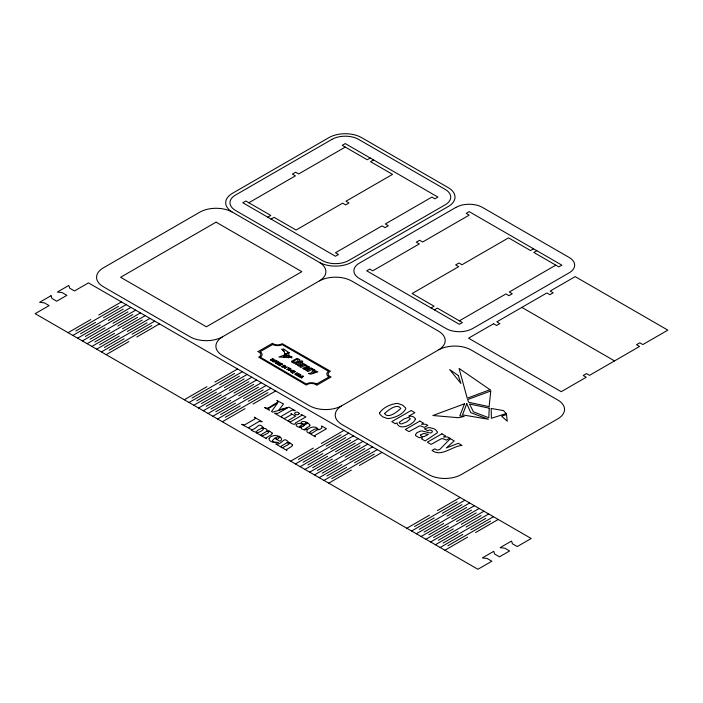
<?xml version="1.0" encoding="UTF-8"?>
<svg xmlns="http://www.w3.org/2000/svg" width="703" height="703" viewBox="0 0 703 703"><rect width="100%" height="100%" fill="white"/><g stroke="black" fill="none" stroke-linecap="round" stroke-linejoin="round"><path stroke-width="1.05" d="M231.999 211.928A23.12 13.348 0 0 0 199.775 212.192L103.341 267.869A23.12 13.348 0 0 0 103.341 286.745L189.968 336.763A23.12 13.348 0 0 0 221.709 337.282L320.014 280.532A23.12 13.348 0 0 0 319.566 262.483L231.568 211.638A23.12 13.348 0 0 1 232.473 193.307L328.907 137.63A23.12 13.348 0 0 1 361.614 137.63L448.242 187.648A23.12 13.348 0 0 1 448.242 206.533L351.808 262.201A23.12 13.348 0 0 1 320.067 262.729L319.566 262.483M222.21 337.036A23.12 13.348 0 0 0 222.666 355.639L309.302 405.657A23.12 13.348 0 0 0 341.043 406.185L439.34 349.426A23.12 13.348 0 0 0 438.435 331.104L351.808 281.086A23.12 13.348 0 0 0 319.575 280.822M248.827 202.754L295.392 175.864L292.369 174.116L295.664 172.217L298.687 173.957L345.261 147.076M267.79 217.192L270.813 215.443L245.804 201.005L242.781 202.754L335.454 256.252L338.477 254.512L335.454 252.764L382.028 225.883L385.051 227.623L388.346 225.725L385.323 223.976L431.888 197.086L434.911 198.835L437.934 197.086L345.261 143.588L342.238 145.328L367.247 159.766L370.27 158.026M68.094 332.686L90.749 319.601M98.745 314.988L121.408 301.903M75.81 330.981L118.456 306.359M271.086 219.09L274.108 217.35L296.086 230.039L342.66 203.149L345.683 204.898L348.978 202.991L345.955 201.251L392.529 174.362L370.543 161.672L373.565 159.924M72.857 335.436L95.511 322.352M103.508 317.738L126.162 304.654M80.564 333.732L123.218 309.109M77.611 338.178L100.274 325.102M108.271 320.48L130.925 307.404M85.327 336.482L127.972 311.851M82.374 340.929L105.028 327.853M113.025 323.231L135.688 310.155M90.089 339.224L132.735 314.601M87.137 343.679L109.791 330.595M117.788 325.981L140.442 312.897M94.843 341.974L137.498 317.352M91.891 346.43L114.554 333.345M122.55 328.732L145.205 315.647M99.606 344.725L142.252 320.102M96.654 349.171L119.308 336.096M127.305 331.473L149.967 318.397M104.369 347.467L147.015 322.844M101.417 351.922L124.071 338.837M132.067 334.224L154.722 321.139M109.123 350.217L151.778 325.594M106.171 354.672L128.834 341.588M136.83 336.974L159.484 323.89M258.071 351.614L272.5 343.301A6.116 3.533 0 0 0 282.202 343.67L330.384 371.21A6.107 3.524 0 0 0 331.087 376.984L316.728 385.262A5.888 3.401 0 0 0 316.016 384.673A6.099 3.524 0 0 0 306.28 385.068L258.704 357.203A6.125 3.533 0 0 0 258.08 351.605M184.274 399.761L206.937 386.685M214.925 382.063L237.588 368.987M191.989 398.056L234.635 373.434M189.037 402.511L211.691 389.427M219.688 384.813L242.35 371.729M196.743 400.807L239.398 376.184M193.791 405.262L216.454 392.177M224.45 387.564L247.105 374.479M201.506 403.557L244.152 378.935M198.554 408.004L221.217 394.928M229.213 390.306L251.867 377.23M206.269 406.299L248.915 381.676M203.316 410.754L225.971 397.67M233.967 393.056L256.63 379.971M211.023 409.049L253.678 384.427M208.079 413.505L230.733 400.42M238.73 395.807L261.384 382.722M215.786 411.8L258.432 387.177M212.833 416.246L235.496 403.171M243.493 398.557L266.147 385.472M220.549 414.55L263.194 389.928M217.596 418.997L240.25 405.921M248.247 401.299L270.91 388.223M225.303 417.292L267.957 392.669M222.359 421.747L245.013 408.663M253.01 404.049L275.664 390.965M431.071 307.976L434.094 306.227L412.116 293.538L458.681 266.648L455.658 264.899L458.954 263.001L461.976 264.741L508.55 237.86L530.537 250.549L533.559 248.809M434.375 309.874L437.398 308.134L462.398 322.572L459.375 324.311L366.702 270.804L369.725 269.064L372.748 270.804L419.322 243.923L416.299 242.175L419.594 240.277L422.617 242.017L469.182 215.127L466.159 213.387L469.182 211.638L561.855 265.145L558.841 266.894L533.832 252.456L536.855 250.707M459.375 320.823L505.949 293.933L508.972 295.682L512.267 293.775L509.244 292.035L555.818 265.145M290.647 461.177L313.31 448.092M321.306 443.479L343.96 430.394M298.362 459.472L341.008 434.849M295.409 463.927L318.064 450.843M326.06 446.229L348.723 433.145M303.125 462.223L345.771 437.6M300.172 466.678L322.826 453.593M330.823 448.98L353.477 435.895M307.879 464.973L350.533 440.35M304.926 469.419L327.589 456.344M335.586 451.721L358.24 438.646M312.642 467.715L355.287 443.092M309.689 472.17L332.343 459.085M340.34 454.472L363.003 441.387M317.404 470.465L360.05 445.843M314.452 474.92L337.106 461.836M345.103 457.222L367.766 444.138M322.159 473.216L364.813 448.593M319.206 477.662L341.869 464.586M349.866 459.964L372.52 446.888M326.921 475.966L369.567 451.335M323.969 480.413L346.623 467.337M354.62 462.715L377.283 449.639M331.684 478.708L374.33 454.085M328.732 483.163L351.386 470.079M359.382 465.465L382.045 452.38M406.835 528.252L429.489 515.176M437.486 510.554L460.14 497.478M414.542 526.547L457.187 501.924M411.589 531.002L434.252 517.918M442.249 513.304L464.903 500.22M419.304 529.297L461.95 504.675M416.352 533.753L439.006 520.668M447.003 516.055L469.666 502.97M424.058 532.048L466.713 507.425M421.115 536.494L443.769 523.419M451.765 518.796L474.42 505.721M428.821 534.798L471.467 510.167M425.869 539.245L448.532 526.169M456.528 521.547L479.182 508.471M433.584 537.54L476.23 512.918M430.631 541.995L453.286 528.911M461.282 524.297L483.945 511.213M438.338 540.291L480.993 515.668M435.394 544.746L458.048 531.661M466.045 527.048L488.699 513.963M443.101 543.041L485.747 518.419M440.148 547.488L462.811 534.412M470.808 529.79L493.462 516.714M447.864 545.783L490.509 521.16M444.911 550.238L467.565 537.154M475.562 532.54L498.225 519.455M521.863 307.396L614.536 360.903M316.649 383.961L328.96 376.975A7.399 4.271 0 0 1 328.459 371.254L282.255 344.672A7.39 4.271 0 0 1 272.632 344.523L260.198 351.685A7.399 4.271 0 0 1 260.435 357.247L306.183 383.952A7.399 4.271 0 0 1 316.649 383.961M438.909 349.716A23.12 13.348 0 0 1 471.133 349.98L557.769 399.998A23.12 13.348 0 0 1 557.769 418.874L461.326 474.551A23.12 13.348 0 0 1 428.628 474.551L342.001 424.533A23.12 13.348 0 0 1 341.535 405.93M415.526 434.595L415.517 434.893A4.2 2.425 0 0 0 415.895 435.79L418.891 437.547L422.626 437.741L421.563 438.883L425.139 440.948L437.24 432.872A4.113 2.373 0 0 0 437.389 431.879L435.781 429.928A17.452 10.079 0 0 0 433.83 428.716L429.146 427.459L424.401 428.848L427.758 430.79C429.463 428.558 435.113 431.422 431.018 432.82A1.714 0.984 0 0 1 429.911 432.934L422.037 430.965A4.473 2.584 0 0 0 420.57 431.088L416.932 432.67L415.526 434.595M299.909 375.868L299.285 376.395A0.958 0.554 0 0 1 298.81 376.439L297.343 375.762A1.151 0.668 0 0 1 297.264 375.543A1.046 0.606 0 0 1 297.343 375.253L299.214 376.096L298.696 374.506A1.221 0.703 0 0 1 298.951 374.374A1.011 0.589 0 0 1 299.698 374.277L300.989 375.05A0.984 0.571 0 0 1 300.893 375.384L299.083 374.673L299.909 375.868M269.161 438.4C267.439 443.98 287.527 443.189 273.291 441.879A2.786 1.608 0 0 1 272.439 440.465L274.715 438.259L279.987 441.299C283.485 439.7 280.418 436.053 277.703 435.895A6.564 3.796 0 0 0 274.091 435.579L270.927 436.528L269.161 438.4M288.696 355.78L288.617 357.458L285.928 356.421L285.242 355.05L288.696 355.78M489.235 408.179L488.778 417.758L473.453 411.853L469.49 403.988L489.235 408.179M317.809 429.445L311.754 433.356L309.399 432.899L310.427 431.519L314.505 429.199L316.719 428.707L317.809 429.445M309.926 425.148L309.628 426L304.381 429.401L307.281 429.181L304.751 430.016L301.332 428.786L301.323 427.283L298.344 427.09L296.473 425.939A2.97 1.714 0 0 1 297.114 423.865L299.777 423.32L304.452 425.016L307.413 423.311L305.638 422.582L305.049 423.768L303.634 424.041L301.684 423.391L301.025 422.213C303.863 420.332 308.406 422.389 309.926 425.148M292.536 444.902L291.815 446.352L286.473 449.577L286.903 450.456L281.595 447.389L282.826 447.556L288.16 444.656L289.61 443.523L289.241 442.916L286.833 442.855L281.666 445.86L280.901 446.458L281.2 447.161L275.848 444.076L277.395 444.349C283.661 442.565 283.537 436.625 288.362 441.897L287.079 442.644L289.812 442.679L292.536 444.902M279.776 362.959L277.826 364.101A1.265 0.729 0 0 1 277.237 364.057L275.664 363.24L278.256 361.746L279.627 362.599A1.353 0.782 0 0 1 279.776 362.959M288.959 352.774L288.678 355.516L284.9 354.277L288.959 352.774M490.764 391.009L489.13 406.677L468.76 402.292L467.548 399.576L490.764 391.009M303.011 363.521L301.429 365.059L298.766 365.973A1.485 0.852 0 0 1 298.142 365.885L297.132 364.681L295.488 364.303L301.649 360.753L302.835 361.439L300.884 362.563L301.552 362.555A1.424 0.826 0 0 1 302.105 362.669L302.87 363.161A1.485 0.852 0 0 1 303.011 363.521M415.429 419.208C413.1 424.955 398.777 431.132 396.949 422.855L395.341 423.716L391.773 421.651L411.132 410.499L414.867 412.661L408.742 416.185C411.158 415.939 414.726 416.466 415.429 419.208M379.646 412.881L379.611 413.171A6.424 3.708 0 0 0 379.752 414.049L382.634 416.8L387.379 418.47A6.432 3.708 0 0 0 388.908 418.549C395.139 417.582 402.687 414.533 405.763 408.838A6.424 3.708 0 0 0 405.622 407.951L402.749 405.209L397.995 403.54A6.424 3.708 0 0 0 396.466 403.46C390.209 404.348 383.126 407.494 379.646 412.881M279.776 437.222L277.325 439.384L275.049 438.066L278.089 436.695L279.776 437.222M272.316 433.189L271.49 434.656L266.156 437.864L266.542 438.698L261.367 435.719L262.544 435.86C264.53 434.542 269.161 433.426 269.073 431.264L266.551 431.414L260.883 434.779L260.98 435.491L256.094 432.67L257.263 432.811C264.882 430.667 266.78 424.471 257.113 430.772C256.331 434.77 247.605 427.565 252.078 429.735C258.344 427.942 258.212 422.011 263.036 427.275L261.753 428.022L265.664 428.602L266.938 429.797L266.789 431.106L269.398 430.939L272.316 433.189M318.046 429.155L317.949 429.885C327.018 427.934 315.946 422.811 326.456 428.768L315.137 435.324L314.654 435.79L315.287 436.783L310.664 434.111L311.517 433.619C299.54 432.319 314.065 422.898 318.046 429.155M295.365 374.119L296.438 374.708L299.047 373.768L296.552 374.989A1.107 0.641 0 0 1 296.033 374.963L294.926 374.33A1.107 0.641 0 0 1 294.891 374.031L297.36 372.792L295.365 374.119M304.627 368.574L304.777 368.882A1.142 0.659 0 0 0 305.243 369.04L305.436 369.066A0.914 0.527 0 0 0 305.937 369.013L307.141 368.363L304.627 368.574M420.499 435.069L420.974 436.036A3.577 2.065 0 0 0 422.433 436.545L423.338 436.625A2.821 1.634 0 0 0 424.278 436.537L428.399 434.419L423.637 433.443L420.499 435.069M303.063 368.328L303.046 368.425A1.344 0.782 0 0 0 303.16 368.803C304.627 369.813 305.164 369.154 306.104 370.446A2.004 1.16 0 0 1 306.376 370.156L309.961 367.871A1.309 0.756 0 0 0 310.005 367.555L309.496 366.94A5.554 3.207 0 0 0 308.872 366.553L307.58 366.158A1.582 0.914 0 0 0 306.983 366.175C304.021 366.193 313.38 368.838 305.12 367.265A1.424 0.826 0 0 0 304.654 367.309L303.063 368.328M297.887 364.523C301.411 366.606 302.835 360.121 297.887 364.523M399.313 422.345L399.269 422.556A1.96 1.134 0 0 0 399.497 423.153L400.605 423.795A1.924 1.107 0 0 0 401.624 423.918L406.729 421.879L410.271 418.935A1.924 1.107 0 0 0 410.051 418.347L408.944 417.705A1.96 1.134 0 0 0 407.916 417.573L403.935 418.979L399.313 422.345M293.186 361.72C298.494 364.479 300.471 355.252 293.186 361.72M384.55 413.549C388.205 419.216 397.3 411.686 400.824 408.461C397.186 402.793 388.065 410.324 384.55 413.549M299.25 413.469L298.582 414.427L296.938 414.814L295.269 414.392L294.557 413.443L295.234 412.485L296.859 412.116L298.511 412.52L299.25 413.469M279.284 362.994L277.878 363.82L276.323 363.275L278.318 362.124L279.232 362.73A0.896 0.518 0 0 1 279.284 362.994M291.683 361.324L291.648 361.412A2.109 1.221 0 0 0 291.754 362.071L293.924 363.266A2.091 1.204 0 0 0 294.891 363.293L297.87 362.124L299.9 360.411A2.091 1.204 0 0 0 299.856 359.848L297.791 358.592A2.109 1.213 0 0 0 296.657 358.53L291.683 361.324M284.768 354.98L284.021 356.957L288.538 357.713L285.462 356.57L284.768 354.98M466.774 403.619L462.521 414.875L488.365 419.234L470.764 412.679L466.774 403.619M285.066 366.254L284.697 368.46L287.29 366.966L284.847 367.985L285.646 366.017L285.233 365.78L282.641 367.274L285.066 366.254M284.372 355.015L283.555 357.115L284.302 357.229L278.836 357.062L284.372 355.015M464.534 403.794L459.841 415.789L464.147 416.448L458.312 417.714L432.89 415.499L464.534 403.794M299.46 426.466L299.54 427.046C306.798 426.853 304.294 422.591 299.46 426.466M248.871 427.477L250.048 428.856L241.683 424.348L243.994 424.946L245.822 424.217L254.732 419.041L255.268 418.461L254.258 417.151L262.289 421.791L259.055 421.492L248.871 427.477M278.265 401.764L268.37 407.907L266.718 408.171L264.556 407.485L269.504 410.341L268.414 408.487L277.606 403.03L271.507 411.501L272.579 412.116L287.571 407.907L277.615 413.461L274.522 413.241L282.342 417.758L281.402 416.492L281.938 415.912L290.831 410.737L292.685 410.007L295.172 410.71L288.995 407.142L278.942 409.946L283.511 403.979L276.877 400.464L278.265 401.764M277.017 361.026L275.356 363.064L275.488 362.238L274.469 361.65L273.045 361.72L277.017 361.026M303.213 376.184L301.552 378.214L301.684 377.397L299.241 376.878L303.213 376.184M272.764 359.031L271.323 360.727L274.592 360.094L272.729 361.544L275.321 360.041L271.885 360.595L273.335 358.899L272.843 358.609L270.251 360.103L272.764 359.031M276.411 361.122L275.655 362.01L274.855 361.544L276.411 361.122M302.606 376.281L301.851 377.159L301.051 376.694L302.606 376.281M314.118 369.716L310.77 373.144L308.309 373.469L310.664 374.207L317.853 371.878L316.666 371.193L312.835 372.687L315.357 370.437L314.118 369.716M450.298 438.663L439.797 449.428L438.259 449.955A2.109 1.221 0 0 1 436.748 449.885L434.841 448.848L432.046 450.456C441.379 457.53 452.82 445.781 462.038 445.456L458.303 443.294L446.273 447.978L454.191 440.913L450.298 438.663M291.719 414.427L284.68 418.487L283.133 418.215L288.705 421.431L288.23 420.535L295.708 416.071L290.928 413.636L291.719 414.427M301.93 415.271L290.515 421.862C285.664 419.515 295.304 427.31 295.559 422.907L305.928 416.914L301.025 414.41L301.93 415.271M51.02 295.708L39.596 302.308L44.351 302.852L49.113 305.603L35.15 313.661L477.882 569.272L491.845 561.214L487.082 558.463L482.328 557.918L493.752 551.319L494.701 554.069L499.464 556.82L509.613 550.95L504.859 548.208L500.097 547.655L511.52 541.064L512.469 543.806L517.232 546.556L531.196 538.498L88.464 282.887L74.5 290.945L69.738 288.204L68.789 285.453L57.365 292.044L62.119 292.597L66.882 295.348L56.732 301.209L51.969 298.459L51.02 295.708M331.93 139.379L235.496 195.056A18.849 10.879 0 0 0 235.496 210.443L322.123 260.462A18.849 10.879 0 0 0 348.785 260.462L445.219 204.784A18.849 10.879 0 0 0 445.219 189.397L358.592 139.379A18.849 10.879 0 0 0 331.93 139.379M216.076 222.157L120.6 277.281L206.366 326.79L301.842 271.674L216.076 222.157M455.86 207.438L359.418 263.115A18.849 10.879 0 0 0 359.418 278.502L446.054 328.521A18.849 10.879 0 0 0 472.706 328.521L569.14 272.843A18.849 10.879 0 0 0 569.14 257.447L482.513 207.438A18.849 10.879 0 0 0 455.86 207.438M280.822 363.223L278.221 364.716L280.137 365.832L278.871 364.734L279.759 364.224L281.191 365.059L280.058 364.057L280.84 363.6L282.703 364.312L280.822 363.223M284.364 365.27L281.771 366.773L284.364 365.27M288.511 367.678L289.074 368.354L286.789 369.673L289.425 368.557L290.611 368.89L288.511 367.678M290.963 369.093L288.371 370.586L289.926 370.086L291.279 370.868L290.418 371.773L293.019 370.279L291.587 370.692L290.234 369.91L290.963 369.093M304.434 364.119L299.794 366.79L300.981 367.484L304.241 365.692A1.002 0.58 0 0 1 304.812 365.674C305.445 366.201 307.457 365.938 306.587 365.235A1.441 0.826 0 0 0 305.946 365.085L304.953 365.129L305.568 364.778L304.434 364.119M293.678 370.666L291.086 372.159L293.002 373.267L291.727 372.177L292.615 371.667L294.355 372.326L292.914 371.492L293.696 371.043L295.568 371.755L293.678 370.666M311.447 368.17L306.807 370.85L307.993 371.536L311.253 369.752A1.002 0.58 0 0 1 311.824 369.734C312.448 370.261 314.469 369.998 313.6 369.295A1.441 0.835 0 0 0 312.958 369.145L311.965 369.189L312.58 368.829L311.447 368.17M493.559 323.74L468.55 338.178L561.231 391.685L586.232 377.247L583.209 375.499L586.513 373.601L589.536 375.34L639.545 346.465L636.523 344.725L639.818 342.818L642.841 344.567L667.85 330.129L575.177 276.622L550.168 291.06L553.191 292.8L549.895 294.706L546.872 292.958L496.854 321.833L499.877 323.582L496.582 325.489L493.559 323.74M419.884 421.071L405.306 429.48L409.041 431.633L419.278 426.027A3.12 1.801 0 0 1 420.737 425.93L424.296 427.38L427.872 425.315L425.341 424.208L421.51 424.261L423.461 423.136L419.884 421.071M441.915 433.813L427.327 442.222L431.062 444.375L441.299 438.76A3.12 1.801 0 0 1 442.758 438.672L446.317 440.113L449.894 438.057L447.372 436.95L443.531 437.002L445.482 435.878L441.915 433.813M288.836 352.555L284.838 354.04L283.414 348.829L288.836 352.555M490.026 389.708L467.196 398.214L459.068 368.425L490.026 389.708M291.719 356.887L290.857 357.186L291.842 358.055L291.719 356.887M506.52 414.515L501.617 416.185L507.223 421.202L506.52 414.515M291.657 356.729L289.074 357.546L289.03 355.823L291.657 356.729M506.151 413.566L491.379 418.276L491.169 408.443L503.524 410.596L506.151 413.566M458.268 375.464L449.674 369.585L460.904 383.425L458.268 375.464M283.274 350.059L281.771 349.031L283.74 351.447L283.274 350.059"/></g></svg>
